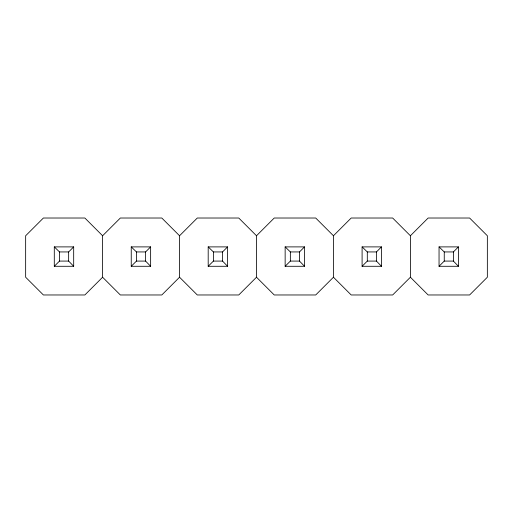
<?xml version="1.0" encoding="UTF-8"?>
<svg xmlns="http://www.w3.org/2000/svg" width="513" height="513" viewBox="0 0 513 513"><rect width="100%" height="100%" fill="white"/><g stroke="black" fill="none" stroke-linecap="round" stroke-linejoin="round"><path stroke-width="0.77" d="M54.295 266.285L59.502 261.079L68.646 261.079L73.68 266.285L54.295 266.285L54.295 246.894L73.68 246.894L73.68 266.285M54.295 246.894L59.502 251.934L68.646 251.934L73.68 246.894M102.6 235.762L84.857 218.019L43.393 218.019L25.65 235.762L25.65 277.225L43.393 294.969L84.857 294.969L102.6 277.225L102.6 235.762L120.343 218.019L161.807 218.019L179.55 235.762L179.55 277.225L197.293 294.969L238.757 294.969L256.5 277.225L256.5 235.762L238.757 218.019L197.293 218.019L179.55 235.762M131.245 266.285L136.452 261.079L145.596 261.079L150.63 266.285L131.245 266.285L131.245 246.894L150.63 246.894L150.63 266.285M145.596 261.079L145.596 251.934L150.63 246.894M179.55 277.225L161.807 294.969L120.343 294.969L102.6 277.225M208.195 266.285L213.402 261.079L222.546 261.079L227.58 266.285L208.195 266.285L208.195 246.894L227.58 246.894L227.58 266.285M208.195 246.894L213.402 251.934L222.546 251.934L227.58 246.894M256.5 235.762L274.243 218.019L315.707 218.019L333.45 235.762L333.45 277.225L351.193 294.969L392.657 294.969L410.4 277.225L410.4 235.762L428.143 218.019L469.607 218.019L487.35 235.762L487.35 277.225L469.607 294.969L428.143 294.969L410.4 277.225M285.145 266.285L290.352 261.079L299.496 261.079L304.53 266.285L285.145 266.285L285.145 246.894L304.53 246.894L304.53 266.285M285.145 246.894L290.352 251.934L299.496 251.934L304.53 246.894M333.45 235.762L351.193 218.019L392.657 218.019L410.4 235.762M333.45 277.225L315.707 294.969L274.243 294.969L256.5 277.225M362.095 266.285L367.302 261.079L367.302 251.934L362.095 246.894L362.095 266.285L381.48 266.285L381.48 246.894L362.095 246.894M367.302 251.934L376.446 251.934L381.48 246.894M439.045 266.285L444.252 261.079L444.252 251.934L439.045 246.894L439.045 266.285L458.43 266.285L458.43 246.894L439.045 246.894M444.252 251.934L453.396 251.934L458.43 246.894M131.245 246.894L136.452 251.934L145.596 251.934M367.302 261.079L376.446 261.079L381.48 266.285M444.252 261.079L453.396 261.079L458.43 266.285M453.396 251.934L453.396 261.079M376.446 251.934L376.446 261.079M299.496 251.934L299.496 261.079M290.352 251.934L290.352 261.079M222.546 251.934L222.546 261.079M213.402 251.934L213.402 261.079M136.452 251.934L136.452 261.079M68.646 251.934L68.646 261.079M59.502 251.934L59.502 261.079"/></g></svg>
